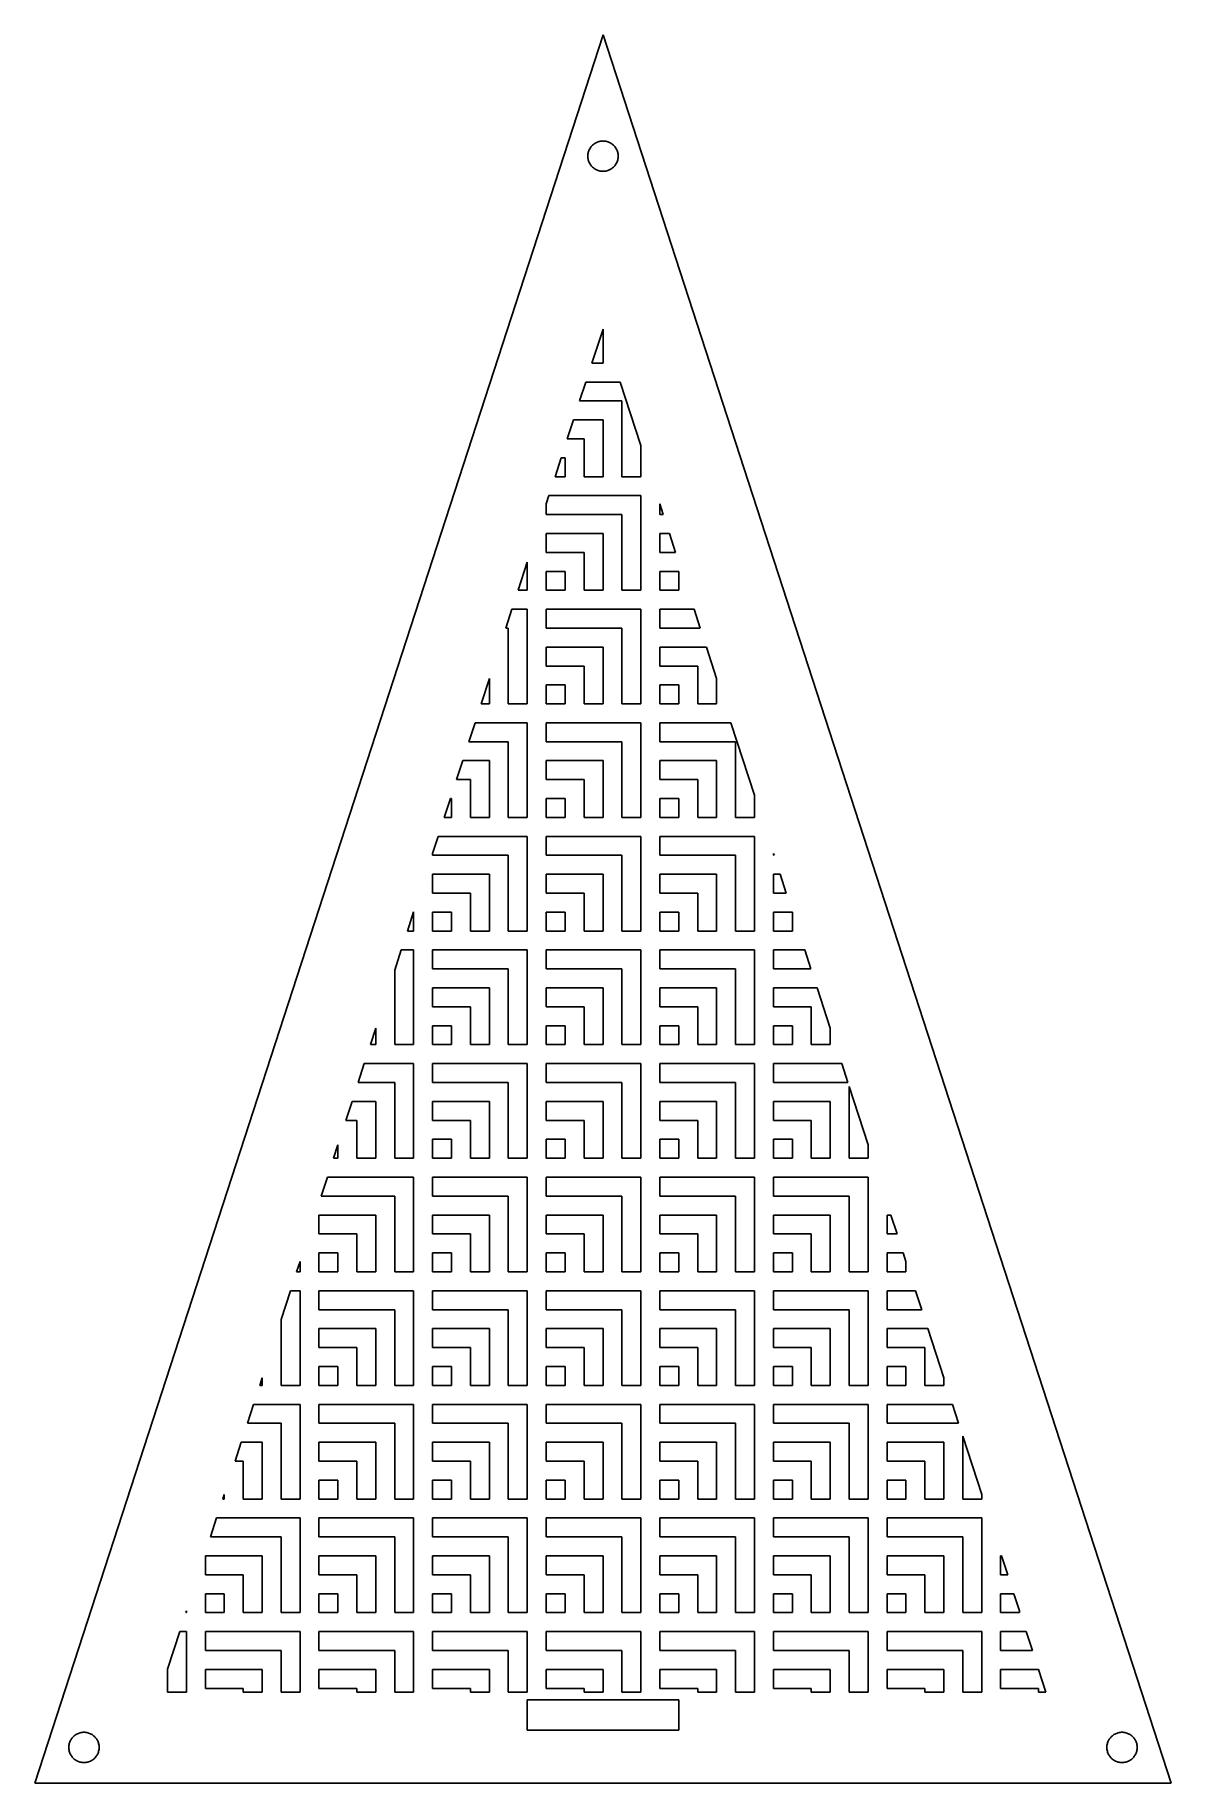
# Model space of a CAD drawing. Header units: metres. Extents: x -75 to 75, y 0 to 231.
import ezdxf

# ---------------------------------------------------------------- set-up
doc = ezdxf.new("R2010")
doc.units = ezdxf.units.M

msp = doc.modelspace()

# ---------------------------------------------------------------- linework, layer by layer
for p, q in [((0, 230.826), (-75, 0)), ((75, 0), (0, 230.826)), ((-2, 214.826), (-1.99605, 214.952)), ((-1.99605, 214.701), (-2, 214.826)), ((-1.99605, 214.952), (-1.98422, 215.077)), ((-1.98422, 214.576), (-1.99605, 214.701)), ((-1.98422, 215.077), (-1.96457, 215.201)), ((-1.96457, 215.201), (-1.93716, 215.324)), ((-1.93716, 215.324), (-1.9021, 215.444)), ((-1.9021, 215.444), (-1.85954, 215.562)), ((-1.85954, 215.562), (-1.80965, 215.678)), ((-1.80965, 215.678), (-1.75261, 215.79)), ((-1.75261, 215.79), (-1.68864, 215.898)), ((-1.68864, 215.898), (-1.61803, 216.002)), ((-1.61803, 216.002), (-1.54102, 216.101)), ((-1.54102, 216.101), (-1.45793, 216.195)), ((-1.45793, 216.195), (-1.36908, 216.284)), ((-1.36908, 216.284), (-1.27484, 216.367)), ((-1.27484, 216.367), (-1.17557, 216.444)), ((-1.17557, 216.444), (-1.07164, 216.515)), ((-1.07164, 216.515), (-0.9635, 216.579)), ((-0.9635, 216.579), (-0.85155, 216.636)), ((-0.85155, 216.636), (-0.73624, 216.686)), ((-0.73624, 216.686), (-0.61803, 216.728)), ((-0.61803, 216.728), (-0.49738, 216.763)), ((-0.49738, 216.763), (-0.37476, 216.791)), ((-0.37476, 216.791), (-0.25066, 216.81)), ((-0.25066, 216.81), (-0.12558, 216.822)), ((-0.12558, 216.822), (0, 216.826)), ((0, 216.826), (0.12558, 216.822)), ((0.12558, 216.822), (0.25066, 216.81)), ((0.25066, 216.81), (0.37476, 216.791)), ((0.37476, 216.791), (0.49738, 216.763)), ((0.49738, 216.763), (0.61803, 216.728)), ((0.61803, 216.728), (0.73624, 216.686)), ((0.73624, 216.686), (0.85155, 216.636)), ((0.85155, 216.636), (0.9635, 216.579)), ((0.9635, 216.579), (1.07164, 216.515)), ((1.07164, 216.515), (1.17557, 216.444)), ((1.17557, 216.444), (1.27484, 216.367)), ((1.27484, 216.367), (1.36908, 216.284)), ((1.36908, 216.284), (1.45793, 216.195)), ((1.45793, 216.195), (1.54102, 216.101)), ((1.54102, 216.101), (1.61803, 216.002)), ((1.61803, 216.002), (1.68864, 215.898)), ((1.68864, 215.898), (1.75261, 215.79)), ((1.75261, 215.79), (1.80965, 215.678)), ((1.80965, 215.678), (1.85954, 215.562)), ((1.85954, 215.562), (1.9021, 215.444)), ((1.9021, 215.444), (1.93716, 215.324)), ((1.93716, 215.324), (1.96457, 215.201)), ((1.96457, 215.201), (1.98422, 215.077)), ((1.98422, 215.077), (1.99605, 214.952)), ((1.99605, 214.701), (1.98422, 214.576)), ((1.99605, 214.952), (2, 214.826)), ((2, 214.826), (1.99605, 214.701)), ((-1.96457, 214.451), (-1.98422, 214.576)), ((-1.93716, 214.329), (-1.96457, 214.451)), ((-1.9021, 214.208), (-1.93716, 214.329)), ((-1.85954, 214.09), (-1.9021, 214.208)), ((-1.80965, 213.975), (-1.85954, 214.09)), ((-1.75261, 213.863), (-1.80965, 213.975)), ((-1.68864, 213.755), (-1.75261, 213.863)), ((-1.61803, 213.651), (-1.68864, 213.755)), ((-1.54102, 213.551), (-1.61803, 213.651)), ((-1.45793, 213.457), (-1.54102, 213.551)), ((-1.36908, 213.368), (-1.45793, 213.457)), ((-1.27484, 213.285), (-1.36908, 213.368)), ((-1.17557, 213.208), (-1.27484, 213.285)), ((-1.07164, 213.138), (-1.17557, 213.208)), ((-0.9635, 213.074), (-1.07164, 213.138)), ((-0.85155, 213.017), (-0.9635, 213.074)), ((-0.73624, 212.967), (-0.85155, 213.017)), ((-0.61803, 212.924), (-0.73624, 212.967)), ((-0.49738, 212.889), (-0.61803, 212.924)), ((-0.37476, 212.862), (-0.49738, 212.889)), ((-0.25066, 212.842), (-0.37476, 212.862)), ((-0.12558, 212.83), (-0.25066, 212.842)), ((0, 212.826), (-0.12558, 212.83)), ((0.12558, 212.83), (0, 212.826)), ((0.25066, 212.842), (0.12558, 212.83)), ((0.37476, 212.862), (0.25066, 212.842)), ((0.49738, 212.889), (0.37476, 212.862)), ((0.61803, 212.924), (0.49738, 212.889)), ((0.73624, 212.967), (0.61803, 212.924)), ((0.85155, 213.017), (0.73624, 212.967)), ((0.9635, 213.074), (0.85155, 213.017)), ((1.07164, 213.138), (0.9635, 213.074)), ((1.17557, 213.208), (1.07164, 213.138)), ((1.27484, 213.285), (1.17557, 213.208)), ((1.36908, 213.368), (1.27484, 213.285)), ((1.45793, 213.457), (1.36908, 213.368)), ((1.54102, 213.551), (1.45793, 213.457)), ((1.61803, 213.651), (1.54102, 213.551)), ((1.68864, 213.755), (1.61803, 213.651)), ((1.75261, 213.863), (1.68864, 213.755)), ((1.80965, 213.975), (1.75261, 213.863)), ((1.85954, 214.09), (1.80965, 213.975)), ((1.9021, 214.208), (1.85954, 214.09)), ((1.93716, 214.329), (1.9021, 214.208)), ((1.96457, 214.451), (1.93716, 214.329)), ((1.98422, 214.576), (1.96457, 214.451)), ((-1.46001, 187.5), (0, 191.993)), ((0, 191.993), (0, 187.5)), ((0, 187.5), (-1.46001, 187.5)), ((-3.08466, 182.5), (-2.27234, 185)), ((-2.27234, 185), (2.27234, 185)), ((2.27234, 185), (4.99992, 176.605)), ((2.49985, 182.5), (-3.08466, 182.5)), ((2.49985, 172.5), (2.49985, 182.5)), ((-4.70923, 177.5), (-3.89691, 180)), ((-3.89691, 180), (0, 180)), ((0, 180), (0, 172.5)), ((-2.50008, 177.5), (-4.70923, 177.5)), ((-2.50008, 172.5), (-2.50008, 177.5)), ((4.99992, 176.605), (4.99992, 172.5)), ((-6.3338, 172.5), (-5.52156, 175)), ((-5.52156, 175), (-5.00015, 175)), ((-5.00015, 175), (-5.00015, 172.5)), ((-5.00015, 172.5), (-6.3338, 172.5)), ((0, 172.5), (-2.50008, 172.5)), ((4.99992, 172.5), (2.49985, 172.5)), ((-7.5, 168.911), (-7.14613, 170)), ((-7.5, 167.5), (-7.5, 168.911)), ((-7.14613, 170), (4.99992, 170)), ((4.99992, 170), (4.99992, 157.5)), ((7.5, 167.5), (7.5, 168.911)), ((7.5, 168.911), (7.95845, 167.5)), ((2.49985, 167.5), (-7.5, 167.5)), ((2.49985, 157.5), (2.49985, 167.5)), ((7.95845, 167.5), (7.5, 167.5)), ((-7.5, 162.5), (-7.5, 165)), ((-7.5, 165), (0, 165)), ((0, 165), (0, 157.5)), ((7.5, 162.5), (7.5, 165)), ((7.5, 165), (8.77071, 165)), ((8.77071, 165), (9.58302, 162.5)), ((-2.50008, 162.5), (-7.5, 162.5)), ((-2.50008, 157.5), (-2.50008, 162.5)), ((9.58302, 162.5), (7.5, 162.5)), ((-11.2076, 157.5), (-10.0001, 161.216)), ((-10.0001, 161.216), (-10.0001, 157.5)), ((-7.5, 157.5), (-7.5, 160)), ((-7.5, 160), (-5.00015, 160)), ((-5.00015, 160), (-5.00015, 157.5)), ((7.5, 157.5), (7.5, 160)), ((7.5, 160), (9.99985, 160)), ((9.99985, 160), (9.99985, 157.5)), ((-10.0001, 157.5), (-11.2076, 157.5)), ((-5.00015, 157.5), (-7.5, 157.5)), ((0, 157.5), (-2.50008, 157.5)), ((4.99992, 157.5), (2.49985, 157.5)), ((9.99985, 157.5), (7.5, 157.5)), ((-12.8322, 152.5), (-12.0199, 155)), ((-12.0199, 155), (-10.0001, 155)), ((-10.0001, 155), (-10.0001, 142.5)), ((-7.5, 152.5), (-7.5, 155)), ((-7.5, 155), (4.99992, 155)), ((4.99992, 155), (4.99992, 142.5)), ((7.5, 152.5), (7.5, 155)), ((7.5, 155), (12.0199, 155)), ((12.0199, 155), (12.8322, 152.5)), ((-12.5002, 152.5), (-12.8322, 152.5)), ((-12.5002, 142.5), (-12.5002, 152.5)), ((2.49985, 152.5), (-7.5, 152.5)), ((2.49985, 142.5), (2.49985, 152.5)), ((12.8322, 152.5), (7.5, 152.5)), ((-7.5, 147.5), (-7.5, 150)), ((-7.5, 150), (0, 150)), ((0, 150), (0, 142.5)), ((7.5, 147.5), (7.5, 150)), ((7.5, 150), (13.6445, 150)), ((13.6445, 150), (15, 145.828)), ((-16.0814, 142.5), (-15, 145.828)), ((-15, 145.828), (-15, 142.5)), ((-2.50008, 147.5), (-7.5, 147.5)), ((-2.50008, 142.5), (-2.50008, 147.5)), ((12.4999, 147.5), (7.5, 147.5)), ((12.4999, 142.5), (12.4999, 147.5)), ((15, 145.828), (15, 142.5)), ((-7.5, 142.5), (-7.5, 145)), ((-7.5, 145), (-5.00015, 145)), ((-5.00015, 145), (-5.00015, 142.5)), ((7.5, 142.5), (7.5, 145)), ((7.5, 145), (9.99985, 145)), ((9.99985, 145), (9.99985, 142.5)), ((-15, 142.5), (-16.0814, 142.5)), ((-10.0001, 142.5), (-12.5002, 142.5)), ((-5.00015, 142.5), (-7.5, 142.5)), ((0, 142.5), (-2.50008, 142.5)), ((4.99992, 142.5), (2.49985, 142.5)), ((9.99985, 142.5), (7.5, 142.5)), ((15, 142.5), (12.4999, 142.5)), ((-17.706, 137.5), (-16.8937, 140)), ((-16.8937, 140), (-10.0001, 140)), ((-10.0001, 140), (-10.0001, 127.5)), ((-7.5, 137.5), (-7.5, 140)), ((-7.5, 140), (4.99992, 140)), ((4.99992, 140), (4.99992, 127.5)), ((7.5, 137.5), (7.5, 140)), ((7.5, 140), (16.8937, 140)), ((16.8937, 140), (19.9999, 130.44)), ((-12.5002, 137.5), (-17.706, 137.5)), ((-12.5002, 127.5), (-12.5002, 137.5)), ((2.49985, 137.5), (-7.5, 137.5)), ((2.49985, 127.5), (2.49985, 137.5)), ((17.4998, 137.5), (7.5, 137.5)), ((17.4998, 127.5), (17.4998, 137.5)), ((-19.3306, 132.5), (-18.5183, 135)), ((-18.5183, 135), (-15, 135)), ((-15, 135), (-15, 127.5)), ((-7.5, 132.5), (-7.5, 135)), ((-7.5, 135), (0, 135)), ((0, 135), (0, 127.5)), ((7.5, 132.5), (7.5, 135)), ((7.5, 135), (15, 135)), ((15, 135), (15, 127.5)), ((-17.5001, 132.5), (-19.3306, 132.5)), ((-17.5001, 127.5), (-17.5001, 132.5)), ((-2.50008, 132.5), (-7.5, 132.5)), ((-2.50008, 127.5), (-2.50008, 132.5)), ((12.4999, 132.5), (7.5, 132.5)), ((12.4999, 127.5), (12.4999, 132.5)), ((-20.9552, 127.5), (-20.1429, 130)), ((-20.1429, 130), (-20.0002, 130)), ((-20.0002, 130), (-20.0002, 127.5)), ((-7.5, 127.5), (-7.5, 130)), ((-7.5, 130), (-5.00015, 130)), ((-5.00015, 130), (-5.00015, 127.5)), ((7.5, 127.5), (7.5, 130)), ((7.5, 130), (9.99985, 130)), ((9.99985, 130), (9.99985, 127.5)), ((19.9999, 130.44), (19.9999, 127.5)), ((-20.0002, 127.5), (-20.9552, 127.5)), ((-15, 127.5), (-17.5001, 127.5)), ((-10.0001, 127.5), (-12.5002, 127.5)), ((-5.00015, 127.5), (-7.5, 127.5)), ((0, 127.5), (-2.50008, 127.5)), ((4.99992, 127.5), (2.49985, 127.5)), ((9.99985, 127.5), (7.5, 127.5)), ((15, 127.5), (12.4999, 127.5)), ((19.9999, 127.5), (17.4998, 127.5)), ((-22.5, 122.746), (-21.7675, 125)), ((-21.7675, 125), (-10.0001, 125)), ((-10.0001, 125), (-10.0001, 112.5)), ((-7.5, 122.5), (-7.5, 125)), ((-7.5, 125), (4.99992, 125)), ((4.99992, 125), (4.99992, 112.5)), ((7.5, 122.5), (7.5, 125)), ((7.5, 125), (19.9999, 125)), ((19.9999, 125), (19.9999, 112.5)), ((-22.5, 122.5), (-22.5, 122.746)), ((-12.5002, 122.5), (-22.5, 122.5)), ((-12.5002, 112.5), (-12.5002, 122.5)), ((2.49985, 122.5), (-7.5, 122.5)), ((2.49985, 112.5), (2.49985, 122.5)), ((17.4998, 122.5), (7.5, 122.5)), ((17.4998, 112.5), (17.4998, 122.5)), ((22.5, 122.5), (22.5, 122.746)), ((22.5, 122.746), (22.5798, 122.5)), ((22.5798, 122.5), (22.5, 122.5)), ((-22.5, 117.5), (-22.5, 120)), ((-22.5, 120), (-15, 120)), ((-15, 120), (-15, 112.5)), ((-7.5, 117.5), (-7.5, 120)), ((-7.5, 120), (0, 120)), ((0, 120), (0, 112.5)), ((7.5, 117.5), (7.5, 120)), ((7.5, 120), (15, 120)), ((15, 120), (15, 112.5)), ((22.5, 117.5), (22.5, 120)), ((22.5, 120), (23.3921, 120)), ((23.3921, 120), (24.2044, 117.5)), ((-17.5001, 117.5), (-22.5, 117.5)), ((-17.5001, 112.5), (-17.5001, 117.5)), ((-2.50008, 117.5), (-7.5, 117.5)), ((-2.50008, 112.5), (-2.50008, 117.5)), ((12.4999, 117.5), (7.5, 117.5)), ((12.4999, 112.5), (12.4999, 117.5)), ((24.2044, 117.5), (22.5, 117.5)), ((-25.829, 112.5), (-25.0001, 115.051)), ((-25.0001, 115.051), (-25.0001, 112.5)), ((-22.5, 112.5), (-22.5, 115)), ((-22.5, 115), (-20.0002, 115)), ((-20.0002, 115), (-20.0002, 112.5)), ((-7.5, 112.5), (-7.5, 115)), ((-7.5, 115), (-5.00015, 115)), ((-5.00015, 115), (-5.00015, 112.5)), ((7.5, 112.5), (7.5, 115)), ((7.5, 115), (9.99985, 115)), ((9.99985, 115), (9.99985, 112.5)), ((22.5, 112.5), (22.5, 115)), ((22.5, 115), (24.9998, 115)), ((24.9998, 115), (24.9998, 112.5)), ((-25.0001, 112.5), (-25.829, 112.5)), ((-20.0002, 112.5), (-22.5, 112.5)), ((-15, 112.5), (-17.5001, 112.5)), ((-10.0001, 112.5), (-12.5002, 112.5)), ((-5.00015, 112.5), (-7.5, 112.5)), ((0, 112.5), (-2.50008, 112.5)), ((4.99992, 112.5), (2.49985, 112.5)), ((9.99985, 112.5), (7.5, 112.5)), ((15, 112.5), (12.4999, 112.5)), ((19.9999, 112.5), (17.4998, 112.5)), ((24.9998, 112.5), (22.5, 112.5)), ((-27.5002, 107.357), (-26.6413, 110)), ((-26.6413, 110), (-25.0001, 110)), ((-25.0001, 110), (-25.0001, 97.5)), ((-22.5, 107.5), (-22.5, 110)), ((-22.5, 110), (-10.0001, 110)), ((-10.0001, 110), (-10.0001, 97.5)), ((-7.5, 107.5), (-7.5, 110)), ((-7.5, 110), (4.99992, 110)), ((4.99992, 110), (4.99992, 97.5)), ((7.5, 107.5), (7.5, 110)), ((7.5, 110), (19.9999, 110)), ((19.9999, 110), (19.9999, 97.5)), ((22.5, 107.5), (22.5, 110)), ((22.5, 110), (26.6413, 110)), ((26.6413, 110), (27.4536, 107.5)), ((-27.5002, 97.5), (-27.5002, 107.357)), ((-12.5002, 107.5), (-22.5, 107.5)), ((-12.5002, 97.5), (-12.5002, 107.5)), ((2.49985, 107.5), (-7.5, 107.5)), ((2.49985, 97.5), (2.49985, 107.5)), ((17.4998, 107.5), (7.5, 107.5)), ((17.4998, 97.5), (17.4998, 107.5)), ((27.4536, 107.5), (22.5, 107.5)), ((-22.5, 102.5), (-22.5, 105)), ((-22.5, 105), (-15, 105)), ((-15, 105), (-15, 97.5)), ((-7.5, 102.5), (-7.5, 105)), ((-7.5, 105), (0, 105)), ((0, 105), (0, 97.5)), ((7.5, 102.5), (7.5, 105)), ((7.5, 105), (15, 105)), ((15, 105), (15, 97.5)), ((22.5, 102.5), (22.5, 105)), ((22.5, 105), (28.2659, 105)), ((28.2659, 105), (30, 99.6629)), ((-17.5001, 102.5), (-22.5, 102.5)), ((-17.5001, 97.5), (-17.5001, 102.5)), ((-2.50008, 102.5), (-7.5, 102.5)), ((-2.50008, 97.5), (-2.50008, 102.5)), ((12.4999, 102.5), (7.5, 102.5)), ((12.4999, 97.5), (12.4999, 102.5)), ((27.4999, 102.5), (22.5, 102.5)), ((27.4999, 97.5), (27.4999, 102.5)), ((-30.7028, 97.5), (-30, 99.6629)), ((-30, 99.6629), (-30, 97.5)), ((-22.5, 97.5), (-22.5, 99.9998)), ((-22.5, 99.9998), (-20.0002, 99.9998)), ((-20.0002, 99.9998), (-20.0002, 97.5)), ((-7.5, 97.5), (-7.5, 99.9998)), ((-7.5, 99.9998), (-5.00015, 99.9998)), ((-5.00015, 99.9998), (-5.00015, 97.5)), ((7.5, 97.5), (7.5, 99.9998)), ((7.5, 99.9998), (9.99985, 99.9998)), ((9.99985, 99.9998), (9.99985, 97.5)), ((22.5, 97.5), (22.5, 99.9998)), ((22.5, 99.9998), (24.9998, 99.9998)), ((24.9998, 99.9998), (24.9998, 97.5)), ((30, 99.6629), (30, 97.5)), ((-30, 97.5), (-30.7028, 97.5)), ((-25.0001, 97.5), (-27.5002, 97.5)), ((-20.0002, 97.5), (-22.5, 97.5)), ((-15, 97.5), (-17.5001, 97.5)), ((-10.0001, 97.5), (-12.5002, 97.5)), ((-5.00015, 97.5), (-7.5, 97.5)), ((0, 97.5), (-2.50008, 97.5)), ((4.99992, 97.5), (2.49985, 97.5)), ((9.99985, 97.5), (7.5, 97.5)), ((15, 97.5), (12.4999, 97.5)), ((19.9999, 97.5), (17.4998, 97.5)), ((24.9998, 97.5), (22.5, 97.5)), ((30, 97.5), (27.4999, 97.5)), ((-32.3274, 92.4998), (-31.5151, 94.9999)), ((-31.5151, 94.9999), (-25.0001, 94.9999)), ((-25.0001, 94.9999), (-25.0001, 82.5)), ((-22.5, 92.4998), (-22.5, 94.9999)), ((-22.5, 94.9999), (-10.0001, 94.9999)), ((-10.0001, 94.9999), (-10.0001, 82.5)), ((-7.5, 92.4998), (-7.5, 94.9999)), ((-7.5, 94.9999), (4.99992, 94.9999)), ((4.99992, 94.9999), (4.99992, 82.5)), ((7.5, 92.4998), (7.5, 94.9999)), ((7.5, 94.9999), (19.9999, 94.9999)), ((19.9999, 94.9999), (19.9999, 82.5)), ((22.5, 92.4998), (22.5, 94.9999)), ((22.5, 94.9999), (31.5151, 94.9999)), ((31.5151, 94.9999), (32.3274, 92.4998)), ((-27.5002, 92.4998), (-32.3274, 92.4998)), ((-27.5002, 82.5), (-27.5002, 92.4998)), ((-12.5002, 92.4998), (-22.5, 92.4998)), ((-12.5002, 82.5), (-12.5002, 92.4998)), ((2.49985, 92.4998), (-7.5, 92.4998)), ((2.49985, 82.5), (2.49985, 92.4998)), ((17.4998, 92.4998), (7.5, 92.4998)), ((17.4998, 82.5), (17.4998, 92.4998)), ((32.3274, 92.4998), (22.5, 92.4998)), ((32.4998, 82.5), (32.4998, 91.9692)), ((32.4998, 91.9692), (34.9999, 84.2747)), ((-33.952, 87.4999), (-33.1397, 90)), ((-33.1397, 90), (-30, 90)), ((-30, 90), (-30, 82.5)), ((-22.5, 87.4999), (-22.5, 90)), ((-22.5, 90), (-15, 90)), ((-15, 90), (-15, 82.5)), ((-7.5, 87.4999), (-7.5, 90)), ((-7.5, 90), (0, 90)), ((0, 90), (0, 82.5)), ((7.5, 87.4999), (7.5, 90)), ((7.5, 90), (15, 90)), ((15, 90), (15, 82.5)), ((22.5, 87.4999), (22.5, 90)), ((22.5, 90), (30, 90)), ((30, 90), (30, 82.5)), ((-32.5001, 87.4999), (-33.952, 87.4999)), ((-32.5001, 82.5), (-32.5001, 87.4999)), ((-17.5001, 87.4999), (-22.5, 87.4999)), ((-17.5001, 82.5), (-17.5001, 87.4999)), ((-2.50008, 87.4999), (-7.5, 87.4999)), ((-2.50008, 82.5), (-2.50008, 87.4999)), ((12.4999, 87.4999), (7.5, 87.4999)), ((12.4999, 82.5), (12.4999, 87.4999)), ((27.4999, 87.4999), (22.5, 87.4999)), ((27.4999, 82.5), (27.4999, 87.4999)), ((-35.5766, 82.5), (-35.0002, 84.274)), ((-35.0002, 84.274), (-35.0002, 82.5)), ((-22.5, 82.5), (-22.5, 84.9998)), ((-22.5, 84.9998), (-20.0002, 84.9998)), ((-20.0002, 84.9998), (-20.0002, 82.5)), ((-7.5, 82.5), (-7.5, 84.9998)), ((-7.5, 84.9998), (-5.00015, 84.9998)), ((-5.00015, 84.9998), (-5.00015, 82.5)), ((7.5, 82.5), (7.5, 84.9998)), ((7.5, 84.9998), (9.99985, 84.9998)), ((9.99985, 84.9998), (9.99985, 82.5)), ((22.5, 82.5), (22.5, 84.9998)), ((22.5, 84.9998), (24.9998, 84.9998)), ((24.9998, 84.9998), (24.9998, 82.5)), ((34.9999, 84.2747), (34.9999, 82.5)), ((-35.0002, 82.5), (-35.5766, 82.5)), ((-30, 82.5), (-32.5001, 82.5)), ((-25.0001, 82.5), (-27.5002, 82.5)), ((-20.0002, 82.5), (-22.5, 82.5)), ((-15, 82.5), (-17.5001, 82.5)), ((-10.0001, 82.5), (-12.5002, 82.5)), ((-5.00015, 82.5), (-7.5, 82.5)), ((0, 82.5), (-2.50008, 82.5)), ((4.99992, 82.5), (2.49985, 82.5)), ((9.99985, 82.5), (7.5, 82.5)), ((15, 82.5), (12.4999, 82.5)), ((19.9999, 82.5), (17.4998, 82.5)), ((24.9998, 82.5), (22.5, 82.5)), ((30, 82.5), (27.4999, 82.5)), ((34.9999, 82.5), (32.4998, 82.5)), ((-37.2012, 77.4998), (-36.3889, 79.9999)), ((-36.3889, 79.9999), (-25.0001, 79.9999)), ((-25.0001, 79.9999), (-25.0001, 67.5)), ((-22.5, 77.4998), (-22.5, 79.9999)), ((-22.5, 79.9999), (-10.0001, 79.9999)), ((-10.0001, 79.9999), (-10.0001, 67.5)), ((-7.5, 77.4998), (-7.5, 79.9999)), ((-7.5, 79.9999), (4.99992, 79.9999)), ((4.99992, 79.9999), (4.99992, 67.5)), ((7.5, 77.4998), (7.5, 79.9999)), ((7.5, 79.9999), (19.9999, 79.9999)), ((19.9999, 79.9999), (19.9999, 67.5)), ((22.5, 77.4998), (22.5, 79.9999)), ((22.5, 79.9999), (34.9999, 79.9999)), ((34.9999, 79.9999), (34.9999, 67.5)), ((-27.5002, 77.4998), (-37.2012, 77.4998)), ((-27.5002, 67.5), (-27.5002, 77.4998)), ((-12.5002, 77.4998), (-22.5, 77.4998)), ((-12.5002, 67.5), (-12.5002, 77.4998)), ((2.49985, 77.4998), (-7.5, 77.4998)), ((2.49985, 67.5), (2.49985, 77.4998)), ((17.4998, 77.4998), (7.5, 77.4998)), ((17.4998, 67.5), (17.4998, 77.4998)), ((32.4998, 77.4998), (22.5, 77.4998)), ((32.4998, 67.5), (32.4998, 77.4998)), ((-37.5, 72.4999), (-37.5, 75)), ((-37.5, 75), (-30, 75)), ((-30, 75), (-30, 67.5)), ((-22.5, 72.4999), (-22.5, 75)), ((-22.5, 75), (-15, 75)), ((-15, 75), (-15, 67.5)), ((-7.5, 72.4999), (-7.5, 75)), ((-7.5, 75), (0, 75)), ((0, 75), (0, 67.5)), ((7.5, 72.4999), (7.5, 75)), ((7.5, 75), (15, 75)), ((15, 75), (15, 67.5)), ((22.5, 72.4999), (22.5, 75)), ((22.5, 75), (30, 75)), ((30, 75), (30, 67.5)), ((37.5, 72.4999), (37.5, 75)), ((37.5, 75), (38.0135, 75)), ((38.0135, 75), (38.8258, 72.4999)), ((-32.5001, 72.4999), (-37.5, 72.4999)), ((-32.5001, 67.5), (-32.5001, 72.4999)), ((-17.5001, 72.4999), (-22.5, 72.4999)), ((-17.5001, 67.5), (-17.5001, 72.4999)), ((-2.50008, 72.4999), (-7.5, 72.4999)), ((-2.50008, 67.5), (-2.50008, 72.4999)), ((12.4999, 72.4999), (7.5, 72.4999)), ((12.4999, 67.5), (12.4999, 72.4999)), ((27.4999, 72.4999), (22.5, 72.4999)), ((27.4999, 67.5), (27.4999, 72.4999)), ((38.8258, 72.4999), (37.5, 72.4999)), ((-37.5, 67.5), (-37.5, 69.9998)), ((-37.5, 69.9998), (-35.0002, 69.9998)), ((-35.0002, 69.9998), (-35.0002, 67.5)), ((-22.5, 67.5), (-22.5, 69.9998)), ((-22.5, 69.9998), (-20.0002, 69.9998)), ((-20.0002, 69.9998), (-20.0002, 67.5)), ((-7.5, 67.5), (-7.5, 69.9998)), ((-7.5, 69.9998), (-5.00015, 69.9998)), ((-5.00015, 69.9998), (-5.00015, 67.5)), ((7.5, 67.5), (7.5, 69.9998)), ((7.5, 69.9998), (9.99985, 69.9998)), ((9.99985, 69.9998), (9.99985, 67.5)), ((22.5, 67.5), (22.5, 69.9998)), ((22.5, 69.9998), (24.9998, 69.9998)), ((24.9998, 69.9998), (24.9998, 67.5)), ((37.5, 67.5), (37.5, 69.9998)), ((37.5, 69.9998), (39.6381, 69.9998)), ((39.6381, 69.9998), (39.9998, 68.8866)), ((-40.4504, 67.5), (-40.0001, 68.8859)), ((-40.0001, 67.5), (-40.4504, 67.5)), ((-40.0001, 68.8859), (-40.0001, 67.5)), ((-35.0002, 67.5), (-37.5, 67.5)), ((-30, 67.5), (-32.5001, 67.5)), ((-25.0001, 67.5), (-27.5002, 67.5)), ((-20.0002, 67.5), (-22.5, 67.5)), ((-15, 67.5), (-17.5001, 67.5)), ((-10.0001, 67.5), (-12.5002, 67.5)), ((-5.00015, 67.5), (-7.5, 67.5)), ((0, 67.5), (-2.50008, 67.5)), ((4.99992, 67.5), (2.49985, 67.5)), ((9.99985, 67.5), (7.5, 67.5)), ((15, 67.5), (12.4999, 67.5)), ((19.9999, 67.5), (17.4998, 67.5)), ((24.9998, 67.5), (22.5, 67.5)), ((30, 67.5), (27.4999, 67.5)), ((34.9999, 67.5), (32.4998, 67.5)), ((39.9998, 67.5), (37.5, 67.5)), ((39.9998, 68.8866), (39.9998, 67.5)), ((-42.5002, 61.1914), (-41.2627, 64.9999)), ((-41.2627, 64.9999), (-40.0001, 64.9999)), ((-40.0001, 64.9999), (-40.0001, 52.5)), ((-37.5, 62.4998), (-37.5, 64.9999)), ((-37.5, 64.9999), (-25.0001, 64.9999)), ((-25.0001, 64.9999), (-25.0001, 52.5)), ((-22.5, 62.4998), (-22.5, 64.9999)), ((-22.5, 64.9999), (-10.0001, 64.9999)), ((-10.0001, 64.9999), (-10.0001, 52.5)), ((-7.5, 62.4998), (-7.5, 64.9999)), ((-7.5, 64.9999), (4.99992, 64.9999)), ((4.99992, 64.9999), (4.99992, 52.5)), ((7.5, 62.4998), (7.5, 64.9999)), ((7.5, 64.9999), (19.9999, 64.9999)), ((19.9999, 64.9999), (19.9999, 52.5)), ((22.5, 62.4998), (22.5, 64.9999)), ((22.5, 64.9999), (34.9999, 64.9999)), ((34.9999, 64.9999), (34.9999, 52.5)), ((37.5, 62.4998), (37.5, 64.9999)), ((37.5, 64.9999), (41.2627, 64.9999)), ((41.2627, 64.9999), (42.075, 62.4998)), ((-27.5002, 62.4998), (-37.5, 62.4998)), ((-27.5002, 52.5), (-27.5002, 62.4998)), ((-12.5002, 62.4998), (-22.5, 62.4998)), ((-12.5002, 52.5), (-12.5002, 62.4998)), ((2.49985, 62.4998), (-7.5, 62.4998)), ((2.49985, 52.5), (2.49985, 62.4998)), ((17.4998, 62.4998), (7.5, 62.4998)), ((17.4998, 52.5), (17.4998, 62.4998)), ((32.4998, 62.4998), (22.5, 62.4998)), ((32.4998, 52.5), (32.4998, 62.4998)), ((42.075, 62.4998), (37.5, 62.4998)), ((-42.5002, 52.5), (-42.5002, 61.1914)), ((-37.5, 57.4999), (-37.5, 60)), ((-37.5, 60), (-30, 60)), ((-30, 60), (-30, 52.5)), ((-22.5, 57.4999), (-22.5, 60)), ((-22.5, 60), (-15, 60)), ((-15, 60), (-15, 52.5)), ((-7.5, 57.4999), (-7.5, 60)), ((-7.5, 60), (0, 60)), ((0, 60), (0, 52.5)), ((7.5, 57.4999), (7.5, 60)), ((7.5, 60), (15, 60)), ((15, 60), (15, 52.5)), ((22.5, 57.4999), (22.5, 60)), ((22.5, 60), (30, 60)), ((30, 60), (30, 52.5)), ((37.5, 57.4999), (37.5, 60)), ((37.5, 60), (42.8873, 60)), ((42.8873, 60), (45, 53.4977)), ((-32.5001, 57.4999), (-37.5, 57.4999)), ((-32.5001, 52.5), (-32.5001, 57.4999)), ((-17.5001, 57.4999), (-22.5, 57.4999)), ((-17.5001, 52.5), (-17.5001, 57.4999)), ((-2.50008, 57.4999), (-7.5, 57.4999)), ((-2.50008, 52.5), (-2.50008, 57.4999)), ((12.4999, 57.4999), (7.5, 57.4999)), ((12.4999, 52.5), (12.4999, 57.4999)), ((27.4999, 57.4999), (22.5, 57.4999)), ((27.4999, 52.5), (27.4999, 57.4999)), ((42.4999, 57.4999), (37.5, 57.4999)), ((42.4999, 52.5), (42.4999, 57.4999)), ((-45.3242, 52.5), (-45, 53.4977)), ((-45, 53.4977), (-45, 52.5)), ((-37.5, 52.5), (-37.5, 54.9998)), ((-37.5, 54.9998), (-35.0002, 54.9998)), ((-35.0002, 54.9998), (-35.0002, 52.5)), ((-22.5, 52.5), (-22.5, 54.9998)), ((-22.5, 54.9998), (-20.0002, 54.9998)), ((-20.0002, 54.9998), (-20.0002, 52.5)), ((-7.5, 52.5), (-7.5, 54.9998)), ((-7.5, 54.9998), (-5.00015, 54.9998)), ((-5.00015, 54.9998), (-5.00015, 52.5)), ((7.5, 52.5), (7.5, 54.9998)), ((7.5, 54.9998), (9.99985, 54.9998)), ((9.99985, 54.9998), (9.99985, 52.5)), ((22.5, 52.5), (22.5, 54.9998)), ((22.5, 54.9998), (24.9998, 54.9998)), ((24.9998, 54.9998), (24.9998, 52.5)), ((37.5, 52.5), (37.5, 54.9998)), ((37.5, 54.9998), (39.9998, 54.9998)), ((39.9998, 54.9998), (39.9998, 52.5)), ((45, 53.4977), (45, 52.5)), ((-45, 52.5), (-45.3242, 52.5)), ((-40.0001, 52.5), (-42.5002, 52.5)), ((-35.0002, 52.5), (-37.5, 52.5)), ((-30, 52.5), (-32.5001, 52.5)), ((-25.0001, 52.5), (-27.5002, 52.5)), ((-20.0002, 52.5), (-22.5, 52.5)), ((-15, 52.5), (-17.5001, 52.5)), ((-10.0001, 52.5), (-12.5002, 52.5)), ((-5.00015, 52.5), (-7.5, 52.5)), ((0, 52.5), (-2.50008, 52.5)), ((4.99992, 52.5), (2.49985, 52.5)), ((9.99985, 52.5), (7.5, 52.5)), ((15, 52.5), (12.4999, 52.5)), ((19.9999, 52.5), (17.4998, 52.5)), ((24.9998, 52.5), (22.5, 52.5)), ((30, 52.5), (27.4999, 52.5)), ((34.9999, 52.5), (32.4998, 52.5)), ((39.9998, 52.5), (37.5, 52.5)), ((45, 52.5), (42.4999, 52.5)), ((-46.9488, 47.4998), (-46.1365, 49.9999)), ((-46.1365, 49.9999), (-40.0001, 49.9999)), ((-40.0001, 49.9999), (-40.0001, 37.5)), ((-37.5, 47.4998), (-37.5, 49.9999)), ((-37.5, 49.9999), (-25.0001, 49.9999)), ((-25.0001, 49.9999), (-25.0001, 37.5)), ((-22.5, 47.4998), (-22.5, 49.9999)), ((-22.5, 49.9999), (-10.0001, 49.9999)), ((-10.0001, 49.9999), (-10.0001, 37.5)), ((-7.5, 47.4998), (-7.5, 49.9999)), ((-7.5, 49.9999), (4.99992, 49.9999)), ((4.99992, 49.9999), (4.99992, 37.5)), ((7.5, 47.4998), (7.5, 49.9999)), ((7.5, 49.9999), (19.9999, 49.9999)), ((19.9999, 49.9999), (19.9999, 37.5)), ((22.5, 47.4998), (22.5, 49.9999)), ((22.5, 49.9999), (34.9999, 49.9999)), ((34.9999, 49.9999), (34.9999, 37.5)), ((37.5, 47.4998), (37.5, 49.9999)), ((37.5, 49.9999), (46.1365, 49.9999)), ((46.1365, 49.9999), (46.9488, 47.4998)), ((-42.5002, 47.4998), (-46.9488, 47.4998)), ((-42.5002, 37.5), (-42.5002, 47.4998)), ((-27.5002, 47.4998), (-37.5, 47.4998)), ((-27.5002, 37.5), (-27.5002, 47.4998)), ((-12.5002, 47.4998), (-22.5, 47.4998)), ((-12.5002, 37.5), (-12.5002, 47.4998)), ((2.49985, 47.4998), (-7.5, 47.4998)), ((2.49985, 37.5), (2.49985, 47.4998)), ((17.4998, 47.4998), (7.5, 47.4998)), ((17.4998, 37.5), (17.4998, 47.4998)), ((32.4998, 47.4998), (22.5, 47.4998)), ((32.4998, 37.5), (32.4998, 47.4998)), ((46.9488, 47.4998), (37.5, 47.4998)), ((-48.5734, 42.4999), (-47.7611, 45)), ((-47.7611, 45), (-45, 45)), ((-45, 45), (-45, 37.5)), ((-37.5, 42.4999), (-37.5, 45)), ((-37.5, 45), (-30, 45)), ((-30, 45), (-30, 37.5)), ((-22.5, 42.4999), (-22.5, 45)), ((-22.5, 45), (-15, 45)), ((-15, 45), (-15, 37.5)), ((-7.5, 42.4999), (-7.5, 45)), ((-7.5, 45), (0, 45)), ((0, 45), (0, 37.5)), ((7.5, 42.4999), (7.5, 45)), ((7.5, 45), (15, 45)), ((15, 45), (15, 37.5)), ((22.5, 42.4999), (22.5, 45)), ((22.5, 45), (30, 45)), ((30, 45), (30, 37.5)), ((37.5, 42.4999), (37.5, 45)), ((37.5, 45), (45, 45)), ((45, 45), (45, 37.5)), ((47.4998, 37.5), (47.4998, 45.8039)), ((47.4998, 45.8039), (49.9999, 38.1095)), ((-47.5001, 42.4999), (-48.5734, 42.4999)), ((-47.5001, 37.5), (-47.5001, 42.4999)), ((-32.5001, 42.4999), (-37.5, 42.4999)), ((-32.5001, 37.5), (-32.5001, 42.4999)), ((-17.5001, 42.4999), (-22.5, 42.4999)), ((-17.5001, 37.5), (-17.5001, 42.4999)), ((-2.50008, 42.4999), (-7.5, 42.4999)), ((-2.50008, 37.5), (-2.50008, 42.4999)), ((12.4999, 42.4999), (7.5, 42.4999)), ((12.4999, 37.5), (12.4999, 42.4999)), ((27.4999, 42.4999), (22.5, 42.4999)), ((27.4999, 37.5), (27.4999, 42.4999)), ((42.4999, 42.4999), (37.5, 42.4999)), ((42.4999, 37.5), (42.4999, 42.4999)), ((-37.5, 37.5), (-37.5, 39.9998)), ((-37.5, 39.9998), (-35.0002, 39.9998)), ((-35.0002, 39.9998), (-35.0002, 37.5)), ((-22.5, 37.5), (-22.5, 39.9998)), ((-22.5, 39.9998), (-20.0002, 39.9998)), ((-20.0002, 39.9998), (-20.0002, 37.5)), ((-7.5, 37.5), (-7.5, 39.9998)), ((-7.5, 39.9998), (-5.00015, 39.9998)), ((-5.00015, 39.9998), (-5.00015, 37.5)), ((7.5, 37.5), (7.5, 39.9998)), ((7.5, 39.9998), (9.99985, 39.9998)), ((9.99985, 39.9998), (9.99985, 37.5)), ((22.5, 37.5), (22.5, 39.9998)), ((22.5, 39.9998), (24.9998, 39.9998)), ((24.9998, 39.9998), (24.9998, 37.5)), ((37.5, 37.5), (37.5, 39.9998)), ((37.5, 39.9998), (39.9998, 39.9998)), ((39.9998, 39.9998), (39.9998, 37.5)), ((-50.198, 37.5), (-50.0002, 38.1088)), ((-50.0002, 37.5), (-50.198, 37.5)), ((-50.0002, 38.1088), (-50.0002, 37.5)), ((-45, 37.5), (-47.5001, 37.5)), ((-40.0001, 37.5), (-42.5002, 37.5)), ((-35.0002, 37.5), (-37.5, 37.5)), ((-30, 37.5), (-32.5001, 37.5)), ((-25.0001, 37.5), (-27.5002, 37.5)), ((-20.0002, 37.5), (-22.5, 37.5)), ((-15, 37.5), (-17.5001, 37.5)), ((-10.0001, 37.5), (-12.5002, 37.5)), ((-5.00015, 37.5), (-7.5, 37.5)), ((0, 37.5), (-2.50008, 37.5)), ((4.99992, 37.5), (2.49985, 37.5)), ((9.99985, 37.5), (7.5, 37.5)), ((15, 37.5), (12.4999, 37.5)), ((19.9999, 37.5), (17.4998, 37.5)), ((24.9998, 37.5), (22.5, 37.5)), ((30, 37.5), (27.4999, 37.5)), ((34.9999, 37.5), (32.4998, 37.5)), ((39.9998, 37.5), (37.5, 37.5)), ((45, 37.5), (42.4999, 37.5)), ((49.9999, 37.5), (47.4998, 37.5)), ((49.9999, 38.1095), (49.9999, 37.5)), ((-51.8226, 32.4998), (-51.0103, 34.9999)), ((-51.0103, 34.9999), (-40.0001, 34.9999)), ((-40.0001, 34.9999), (-40.0001, 22.5)), ((-37.5, 32.4998), (-37.5, 34.9999)), ((-37.5, 34.9999), (-25.0001, 34.9999)), ((-25.0001, 34.9999), (-25.0001, 22.5)), ((-22.5, 32.4998), (-22.5, 34.9999)), ((-22.5, 34.9999), (-10.0001, 34.9999)), ((-10.0001, 34.9999), (-10.0001, 22.5)), ((-7.5, 32.4998), (-7.5, 34.9999)), ((-7.5, 34.9999), (4.99992, 34.9999)), ((4.99992, 34.9999), (4.99992, 22.5)), ((7.5, 32.4998), (7.5, 34.9999)), ((7.5, 34.9999), (19.9999, 34.9999)), ((19.9999, 34.9999), (19.9999, 22.5)), ((22.5, 32.4998), (22.5, 34.9999)), ((22.5, 34.9999), (34.9999, 34.9999)), ((34.9999, 34.9999), (34.9999, 22.5)), ((37.5, 32.4998), (37.5, 34.9999)), ((37.5, 34.9999), (49.9999, 34.9999)), ((49.9999, 34.9999), (49.9999, 22.5)), ((-42.5002, 32.4998), (-51.8226, 32.4998)), ((-42.5002, 22.5), (-42.5002, 32.4998)), ((-27.5002, 32.4998), (-37.5, 32.4998)), ((-27.5002, 22.5), (-27.5002, 32.4998)), ((-12.5002, 32.4998), (-22.5, 32.4998)), ((-12.5002, 22.5), (-12.5002, 32.4998)), ((2.49985, 32.4998), (-7.5, 32.4998)), ((2.49985, 22.5), (2.49985, 32.4998)), ((17.4998, 32.4998), (7.5, 32.4998)), ((17.4998, 22.5), (17.4998, 32.4998)), ((32.4998, 32.4998), (22.5, 32.4998)), ((32.4998, 22.5), (32.4998, 32.4998)), ((47.4998, 32.4998), (37.5, 32.4998)), ((47.4998, 22.5), (47.4998, 32.4998)), ((-52.5, 27.4999), (-52.5, 30)), ((-52.5, 30), (-45, 30)), ((-45, 30), (-45, 22.5)), ((-37.5, 27.4999), (-37.5, 30)), ((-37.5, 30), (-30, 30)), ((-30, 30), (-30, 22.5)), ((-22.5, 27.4999), (-22.5, 30)), ((-22.5, 30), (-15, 30)), ((-15, 30), (-15, 22.5)), ((-7.5, 27.4999), (-7.5, 30)), ((-7.5, 30), (0, 30)), ((0, 30), (0, 22.5)), ((7.5, 27.4999), (7.5, 30)), ((7.5, 30), (15, 30)), ((15, 30), (15, 22.5)), ((22.5, 27.4999), (22.5, 30)), ((22.5, 30), (30, 30)), ((30, 30), (30, 22.5)), ((37.5, 27.4999), (37.5, 30)), ((37.5, 30), (45, 30)), ((45, 30), (45, 22.5)), ((52.5, 27.4999), (52.5, 30)), ((52.5, 30), (52.6349, 30)), ((52.6349, 30), (53.4472, 27.4999)), ((-47.5001, 27.4999), (-52.5, 27.4999)), ((-47.5001, 22.5), (-47.5001, 27.4999)), ((-32.5001, 27.4999), (-37.5, 27.4999)), ((-32.5001, 22.5), (-32.5001, 27.4999)), ((-17.5001, 27.4999), (-22.5, 27.4999)), ((-17.5001, 22.5), (-17.5001, 27.4999)), ((-2.50008, 27.4999), (-7.5, 27.4999)), ((-2.50008, 22.5), (-2.50008, 27.4999)), ((12.4999, 27.4999), (7.5, 27.4999)), ((12.4999, 22.5), (12.4999, 27.4999)), ((27.4999, 27.4999), (22.5, 27.4999)), ((27.4999, 22.5), (27.4999, 27.4999)), ((42.4999, 27.4999), (37.5, 27.4999)), ((42.4999, 22.5), (42.4999, 27.4999)), ((53.4472, 27.4999), (52.5, 27.4999)), ((-52.5, 22.5), (-52.5, 24.9998)), ((-52.5, 24.9998), (-50.0002, 24.9998)), ((-50.0002, 24.9998), (-50.0002, 22.5)), ((-37.5, 22.5), (-37.5, 24.9998)), ((-37.5, 24.9998), (-35.0002, 24.9998)), ((-35.0002, 24.9998), (-35.0002, 22.5)), ((-22.5, 22.5), (-22.5, 24.9998)), ((-22.5, 24.9998), (-20.0002, 24.9998)), ((-20.0002, 24.9998), (-20.0002, 22.5)), ((-7.5, 22.5), (-7.5, 24.9998)), ((-7.5, 24.9998), (-5.00015, 24.9998)), ((-5.00015, 24.9998), (-5.00015, 22.5)), ((7.5, 22.5), (7.5, 24.9998)), ((7.5, 24.9998), (9.99985, 24.9998)), ((9.99985, 24.9998), (9.99985, 22.5)), ((22.5, 22.5), (22.5, 24.9998)), ((22.5, 24.9998), (24.9998, 24.9998)), ((24.9998, 24.9998), (24.9998, 22.5)), ((37.5, 22.5), (37.5, 24.9998)), ((37.5, 24.9998), (39.9998, 24.9998)), ((39.9998, 24.9998), (39.9998, 22.5)), ((52.5, 22.5), (52.5, 24.9998)), ((52.5, 24.9998), (54.2595, 24.9998)), ((54.2595, 24.9998), (54.9998, 22.7213)), ((-55.0718, 22.5), (-55.0001, 22.7206)), ((-55.0001, 22.5), (-55.0718, 22.5)), ((-55.0001, 22.7206), (-55.0001, 22.5)), ((-50.0002, 22.5), (-52.5, 22.5)), ((-45, 22.5), (-47.5001, 22.5)), ((-40.0001, 22.5), (-42.5002, 22.5)), ((-35.0002, 22.5), (-37.5, 22.5)), ((-30, 22.5), (-32.5001, 22.5)), ((-25.0001, 22.5), (-27.5002, 22.5)), ((-20.0002, 22.5), (-22.5, 22.5)), ((-15, 22.5), (-17.5001, 22.5)), ((-10.0001, 22.5), (-12.5002, 22.5)), ((-5.00015, 22.5), (-7.5, 22.5)), ((0, 22.5), (-2.50008, 22.5)), ((4.99992, 22.5), (2.49985, 22.5)), ((9.99985, 22.5), (7.5, 22.5)), ((15, 22.5), (12.4999, 22.5)), ((19.9999, 22.5), (17.4998, 22.5)), ((24.9998, 22.5), (22.5, 22.5)), ((30, 22.5), (27.4999, 22.5)), ((34.9999, 22.5), (32.4998, 22.5)), ((39.9998, 22.5), (37.5, 22.5)), ((45, 22.5), (42.4999, 22.5)), ((49.9999, 22.5), (47.4998, 22.5)), ((54.9998, 22.5), (52.5, 22.5)), ((54.9998, 22.7213), (54.9998, 22.5)), ((-57.5002, 15.0262), (-55.8841, 19.9999)), ((-55.8841, 19.9999), (-55.0001, 19.9999)), ((-55.0001, 19.9999), (-55.0001, 12)), ((-52.5, 17.4998), (-52.5, 19.9999)), ((-52.5, 19.9999), (-40.0001, 19.9999)), ((-40.0001, 19.9999), (-40.0001, 12)), ((-37.5, 17.4998), (-37.5, 19.9999)), ((-37.5, 19.9999), (-25.0001, 19.9999)), ((-25.0001, 19.9999), (-25.0001, 12)), ((-22.5, 17.4998), (-22.5, 19.9999)), ((-22.5, 19.9999), (-10.0001, 19.9999)), ((-10.0001, 19.9999), (-10.0001, 12)), ((-7.5, 17.4998), (-7.5, 19.9999)), ((-7.5, 19.9999), (4.99992, 19.9999)), ((4.99992, 19.9999), (4.99992, 12)), ((7.5, 17.4998), (7.5, 19.9999)), ((7.5, 19.9999), (19.9999, 19.9999)), ((19.9999, 19.9999), (19.9999, 12)), ((22.5, 17.4998), (22.5, 19.9999)), ((22.5, 19.9999), (34.9999, 19.9999)), ((34.9999, 19.9999), (34.9999, 12)), ((37.5, 17.4998), (37.5, 19.9999)), ((37.5, 19.9999), (49.9999, 19.9999)), ((49.9999, 19.9999), (49.9999, 12)), ((52.5, 17.4998), (52.5, 19.9999)), ((52.5, 19.9999), (55.8841, 19.9999)), ((55.8841, 19.9999), (56.6964, 17.4998)), ((-42.5002, 17.4998), (-52.5, 17.4998)), ((-42.5002, 12), (-42.5002, 17.4998)), ((-27.5002, 17.4998), (-37.5, 17.4998)), ((-27.5002, 12), (-27.5002, 17.4998)), ((-12.5002, 17.4998), (-22.5, 17.4998)), ((-12.5002, 12), (-12.5002, 17.4998)), ((2.49985, 17.4998), (-7.5, 17.4998)), ((2.49985, 12), (2.49985, 17.4998)), ((17.4998, 17.4998), (7.5, 17.4998)), ((17.4998, 12), (17.4998, 17.4998)), ((32.4998, 17.4998), (22.5, 17.4998)), ((32.4998, 12), (32.4998, 17.4998)), ((47.4998, 17.4998), (37.5, 17.4998)), ((47.4998, 12), (47.4998, 17.4998)), ((56.6964, 17.4998), (52.5, 17.4998)), ((-57.5002, 12), (-57.5002, 15.0262)), ((-52.5, 12.4999), (-52.5, 15)), ((-52.5, 15), (-45, 15)), ((-45, 15), (-45, 12)), ((-37.5, 12.4999), (-37.5, 15)), ((-37.5, 15), (-30, 15)), ((-30, 15), (-30, 12)), ((-22.5, 12.4999), (-22.5, 15)), ((-22.5, 15), (-15, 15)), ((-15, 15), (-15, 12)), ((-7.5, 12.4999), (-7.5, 15)), ((-7.5, 15), (0, 15)), ((0, 15), (0, 12)), ((7.5, 12.4999), (7.5, 15)), ((7.5, 15), (15, 15)), ((15, 15), (15, 12)), ((22.5, 12.4999), (22.5, 15)), ((22.5, 15), (30, 15)), ((30, 15), (30, 12)), ((37.5, 12.4999), (37.5, 15)), ((37.5, 15), (45, 15)), ((45, 15), (45, 12)), ((52.5, 12.4999), (52.5, 15)), ((52.5, 15), (57.5087, 15)), ((57.5087, 15), (58.4834, 12)), ((-55.0001, 12), (-57.5002, 12)), ((-47.5001, 12.4999), (-52.5, 12.4999)), ((-47.5001, 12), (-47.5001, 12.4999)), ((-45, 12), (-47.5001, 12)), ((-40.0001, 12), (-42.5002, 12)), ((-32.5001, 12.4999), (-37.5, 12.4999)), ((-32.5001, 12), (-32.5001, 12.4999)), ((-30, 12), (-32.5001, 12)), ((-25.0001, 12), (-27.5002, 12)), ((-17.5001, 12.4999), (-22.5, 12.4999)), ((-17.5001, 12), (-17.5001, 12.4999)), ((-15, 12), (-17.5001, 12)), ((-10.0001, 12), (-12.5002, 12)), ((-2.50008, 12.4999), (-7.5, 12.4999)), ((-2.50008, 12), (-2.50008, 12.4999)), ((0, 12), (-2.50008, 12)), ((4.99992, 12), (2.49985, 12)), ((12.4999, 12.4999), (7.5, 12.4999)), ((12.4999, 12), (12.4999, 12.4999)), ((15, 12), (12.4999, 12)), ((19.9999, 12), (17.4998, 12)), ((27.4999, 12.4999), (22.5, 12.4999)), ((27.4999, 12), (27.4999, 12.4999)), ((30, 12), (27.4999, 12)), ((34.9999, 12), (32.4998, 12)), ((42.4999, 12.4999), (37.5, 12.4999)), ((42.4999, 12), (42.4999, 12.4999)), ((45, 12), (42.4999, 12)), ((49.9999, 12), (47.4998, 12)), ((57.4999, 12.4999), (52.5, 12.4999)), ((57.4999, 12), (57.4999, 12.4999)), ((58.4834, 12), (57.4999, 12)), ((-10, 7), (-10, 11)), ((-10, 11), (10, 11)), ((10, 11), (10, 7)), ((10, 7), (-10, 7)), ((-70.5279, 4.70227), (-70.5239, 4.82785)), ((-70.5239, 4.57669), (-70.5279, 4.70227)), ((-70.5239, 4.82785), (-70.5121, 4.95294)), ((-70.5121, 4.95294), (-70.4924, 5.07704)), ((-70.4924, 5.07704), (-70.465, 5.19966)), ((-70.465, 5.19966), (-70.43, 5.32031)), ((-70.43, 5.32031), (-70.3874, 5.43852)), ((-70.3874, 5.43852), (-70.3375, 5.55383)), ((-70.3375, 5.55383), (-70.2805, 5.66579)), ((-70.2805, 5.66579), (-70.2165, 5.77393)), ((-70.2165, 5.77393), (-70.1459, 5.87784)), ((-70.1459, 5.87784), (-70.0689, 5.97713)), ((-70.0689, 5.97713), (-69.9858, 6.07137)), ((-69.9858, 6.07137), (-69.897, 6.16022)), ((-69.897, 6.16022), (-69.8027, 6.2433)), ((-69.8027, 6.2433), (-69.7034, 6.32031)), ((-69.7034, 6.32031), (-69.5995, 6.39093)), ((-69.5995, 6.39093), (-69.4914, 6.4549)), ((-69.4914, 6.4549), (-69.3794, 6.51193)), ((-69.3794, 6.51193), (-69.2641, 6.56183)), ((-69.2641, 6.56183), (-69.1459, 6.60439)), ((-69.1459, 6.60439), (-69.0252, 6.63943)), ((-69.0252, 6.63943), (-68.9026, 6.66685)), ((-68.9026, 6.66685), (-68.7785, 6.68651)), ((-68.7785, 6.68651), (-68.6534, 6.69833)), ((-68.6534, 6.69833), (-68.5279, 6.70227)), ((-68.5279, 6.70227), (-68.4023, 6.69833)), ((-68.4023, 6.69833), (-68.2772, 6.68651)), ((-68.2772, 6.68651), (-68.1531, 6.66685)), ((-68.1531, 6.66685), (-68.0305, 6.63943)), ((-68.0305, 6.63943), (-67.9098, 6.60439)), ((-67.9098, 6.60439), (-67.7916, 6.56183)), ((-67.7916, 6.56183), (-67.6763, 6.51193)), ((-67.6763, 6.51193), (-67.5643, 6.4549)), ((-67.5643, 6.4549), (-67.4562, 6.39093)), ((-67.4562, 6.39093), (-67.3523, 6.32031)), ((-67.3523, 6.32031), (-67.253, 6.2433)), ((-67.253, 6.2433), (-67.1588, 6.16022)), ((-67.1588, 6.16022), (-67.0699, 6.07137)), ((-67.0699, 6.07137), (-66.9868, 5.97713)), ((-66.9868, 5.97713), (-66.9098, 5.87784)), ((-66.9098, 5.87784), (-66.8392, 5.77393)), ((-66.8392, 5.77393), (-66.7752, 5.66579)), ((-66.7752, 5.66579), (-66.7182, 5.55383)), ((-66.7182, 5.55383), (-66.6683, 5.43852)), ((-66.6683, 5.43852), (-66.6257, 5.32031)), ((-66.6257, 5.32031), (-66.5907, 5.19966)), ((-66.5907, 5.19966), (-66.5633, 5.07704)), ((-66.5633, 5.07704), (-66.5436, 4.95294)), ((-66.5436, 4.95294), (-66.5318, 4.82785)), ((-66.5318, 4.82785), (-66.5279, 4.70227)), ((-66.5279, 4.70227), (-66.5318, 4.57669)), ((66.5279, 4.70227), (66.5318, 4.82785)), ((66.5318, 4.57669), (66.5279, 4.70227)), ((66.5318, 4.82785), (66.5436, 4.95294)), ((66.5436, 4.95294), (66.5633, 5.07704)), ((66.5633, 5.07704), (66.5907, 5.19966)), ((66.5907, 5.19966), (66.6257, 5.32031)), ((66.6257, 5.32031), (66.6683, 5.43852)), ((66.6683, 5.43852), (66.7182, 5.55383)), ((66.7182, 5.55383), (66.7752, 5.66579)), ((66.7752, 5.66579), (66.8392, 5.77393)), ((66.8392, 5.77393), (66.9098, 5.87784)), ((66.9098, 5.87784), (66.9868, 5.97713)), ((66.9868, 5.97713), (67.0699, 6.07137)), ((67.0699, 6.07137), (67.1588, 6.16022)), ((67.1588, 6.16022), (67.253, 6.2433)), ((67.253, 6.2433), (67.3523, 6.32031)), ((67.3523, 6.32031), (67.4562, 6.39093)), ((67.4562, 6.39093), (67.5643, 6.4549)), ((67.5643, 6.4549), (67.6763, 6.51193)), ((67.6763, 6.51193), (67.7916, 6.56183)), ((67.7916, 6.56183), (67.9098, 6.60439)), ((67.9098, 6.60439), (68.0305, 6.63943)), ((68.0305, 6.63943), (68.1531, 6.66685)), ((68.1531, 6.66685), (68.2772, 6.68651)), ((68.2772, 6.68651), (68.4023, 6.69833)), ((68.4023, 6.69833), (68.5279, 6.70227)), ((68.5279, 6.70227), (68.6534, 6.69833)), ((68.6534, 6.69833), (68.7785, 6.68651)), ((68.7785, 6.68651), (68.9026, 6.66685)), ((68.9026, 6.66685), (69.0252, 6.63943)), ((69.0252, 6.63943), (69.1459, 6.60439)), ((69.1459, 6.60439), (69.2641, 6.56183)), ((69.2641, 6.56183), (69.3794, 6.51193)), ((69.3794, 6.51193), (69.4914, 6.4549)), ((69.4914, 6.4549), (69.5995, 6.39093)), ((69.5995, 6.39093), (69.7034, 6.32031)), ((69.7034, 6.32031), (69.8027, 6.2433)), ((69.8027, 6.2433), (69.897, 6.16022)), ((69.897, 6.16022), (69.9858, 6.07137)), ((69.9858, 6.07137), (70.0689, 5.97713)), ((70.0689, 5.97713), (70.1459, 5.87784)), ((70.1459, 5.87784), (70.2165, 5.77393)), ((70.2165, 5.77393), (70.2805, 5.66579)), ((70.2805, 5.66579), (70.3375, 5.55383)), ((70.3375, 5.55383), (70.3874, 5.43852)), ((70.3874, 5.43852), (70.43, 5.32031)), ((70.43, 5.32031), (70.465, 5.19966)), ((70.465, 5.19966), (70.4924, 5.07704)), ((70.4924, 5.07704), (70.5121, 4.95294)), ((70.5121, 4.95294), (70.5239, 4.82785)), ((70.5239, 4.82785), (70.5279, 4.70227)), ((70.5279, 4.70227), (70.5239, 4.57669)), ((-70.5121, 4.45161), (-70.5239, 4.57669)), ((-70.4924, 4.32751), (-70.5121, 4.45161)), ((-70.465, 4.2049), (-70.4924, 4.32751)), ((-70.43, 4.08424), (-70.465, 4.2049)), ((-70.3874, 3.96602), (-70.43, 4.08424)), ((-70.3375, 3.85072), (-70.3874, 3.96602)), ((-70.2805, 3.73877), (-70.3375, 3.85072)), ((-70.2165, 3.63062), (-70.2805, 3.73877)), ((-70.1459, 3.5267), (-70.2165, 3.63062)), ((-70.0689, 3.42743), (-70.1459, 3.5267)), ((-69.9858, 3.33318), (-70.0689, 3.42743)), ((-69.897, 3.24434), (-69.9858, 3.33318)), ((-69.8027, 3.16125), (-69.897, 3.24434)), ((-69.7034, 3.08424), (-69.8027, 3.16125)), ((-69.5995, 3.01363), (-69.7034, 3.08424)), ((-69.4914, 2.94966), (-69.5995, 3.01363)), ((-69.3794, 2.89262), (-69.4914, 2.94966)), ((-69.2641, 2.84273), (-69.3794, 2.89262)), ((-69.1459, 2.80016), (-69.2641, 2.84273)), ((-69.0252, 2.76511), (-69.1459, 2.80016)), ((-68.9026, 2.7377), (-69.0252, 2.76511)), ((-68.7785, 2.71805), (-68.9026, 2.7377)), ((-68.6534, 2.70622), (-68.7785, 2.71805)), ((-68.5279, 2.70227), (-68.6534, 2.70622)), ((-68.4023, 2.70622), (-68.5279, 2.70227)), ((-68.2772, 2.71805), (-68.4023, 2.70622)), ((-68.1531, 2.7377), (-68.2772, 2.71805)), ((-68.0305, 2.76511), (-68.1531, 2.7377)), ((-67.9098, 2.80016), (-68.0305, 2.76511)), ((-67.7916, 2.84273), (-67.9098, 2.80016)), ((-67.6763, 2.89262), (-67.7916, 2.84273)), ((-67.5643, 2.94966), (-67.6763, 2.89262)), ((-67.4562, 3.01363), (-67.5643, 2.94966)), ((-67.3523, 3.08424), (-67.4562, 3.01363)), ((-67.253, 3.16125), (-67.3523, 3.08424)), ((-67.1588, 3.24434), (-67.253, 3.16125)), ((-67.0699, 3.33318), (-67.1588, 3.24434)), ((-66.9868, 3.42743), (-67.0699, 3.33318)), ((-66.9098, 3.5267), (-66.9868, 3.42743)), ((-66.8392, 3.63062), (-66.9098, 3.5267)), ((-66.7752, 3.73877), (-66.8392, 3.63062)), ((-66.7182, 3.85072), (-66.7752, 3.73877)), ((-66.6683, 3.96602), (-66.7182, 3.85072)), ((-66.6257, 4.08424), (-66.6683, 3.96602)), ((-66.5907, 4.2049), (-66.6257, 4.08424)), ((-66.5633, 4.32751), (-66.5907, 4.2049)), ((-66.5436, 4.45161), (-66.5633, 4.32751)), ((-66.5318, 4.57669), (-66.5436, 4.45161)), ((66.5436, 4.45161), (66.5318, 4.57669)), ((66.5633, 4.32751), (66.5436, 4.45161)), ((66.5907, 4.2049), (66.5633, 4.32751)), ((66.6257, 4.08424), (66.5907, 4.2049)), ((66.6683, 3.96602), (66.6257, 4.08424)), ((66.7182, 3.85072), (66.6683, 3.96602)), ((66.7752, 3.73877), (66.7182, 3.85072)), ((66.8392, 3.63062), (66.7752, 3.73877)), ((66.9098, 3.5267), (66.8392, 3.63062)), ((66.9868, 3.42743), (66.9098, 3.5267)), ((67.0699, 3.33318), (66.9868, 3.42743)), ((67.1588, 3.24434), (67.0699, 3.33318)), ((67.253, 3.16125), (67.1588, 3.24434)), ((67.3523, 3.08424), (67.253, 3.16125)), ((67.4562, 3.01363), (67.3523, 3.08424)), ((67.5643, 2.94966), (67.4562, 3.01363)), ((67.6763, 2.89262), (67.5643, 2.94966)), ((67.7916, 2.84273), (67.6763, 2.89262)), ((67.9098, 2.80016), (67.7916, 2.84273)), ((68.0305, 2.76511), (67.9098, 2.80016)), ((68.1531, 2.7377), (68.0305, 2.76511)), ((68.2772, 2.71805), (68.1531, 2.7377)), ((68.4023, 2.70622), (68.2772, 2.71805)), ((68.5279, 2.70227), (68.4023, 2.70622)), ((68.6534, 2.70622), (68.5279, 2.70227)), ((68.7785, 2.71805), (68.6534, 2.70622)), ((68.9026, 2.7377), (68.7785, 2.71805)), ((69.0252, 2.76511), (68.9026, 2.7377)), ((69.1459, 2.80016), (69.0252, 2.76511)), ((69.2641, 2.84273), (69.1459, 2.80016)), ((69.3794, 2.89262), (69.2641, 2.84273)), ((69.4914, 2.94966), (69.3794, 2.89262)), ((69.5995, 3.01363), (69.4914, 2.94966)), ((69.7034, 3.08424), (69.5995, 3.01363)), ((69.8027, 3.16125), (69.7034, 3.08424)), ((69.897, 3.24434), (69.8027, 3.16125)), ((69.9858, 3.33318), (69.897, 3.24434)), ((70.0689, 3.42743), (69.9858, 3.33318)), ((70.1459, 3.5267), (70.0689, 3.42743)), ((70.2165, 3.63062), (70.1459, 3.5267)), ((70.2805, 3.73877), (70.2165, 3.63062)), ((70.3375, 3.85072), (70.2805, 3.73877)), ((70.3874, 3.96602), (70.3375, 3.85072)), ((70.43, 4.08424), (70.3874, 3.96602)), ((70.465, 4.2049), (70.43, 4.08424)), ((70.4924, 4.32751), (70.465, 4.2049)), ((70.5121, 4.45161), (70.4924, 4.32751)), ((70.5239, 4.57669), (70.5121, 4.45161)), ((-75, 0), (75, 0))]:
    msp.add_line(p, q)

doc.saveas('drawing.dxf')
